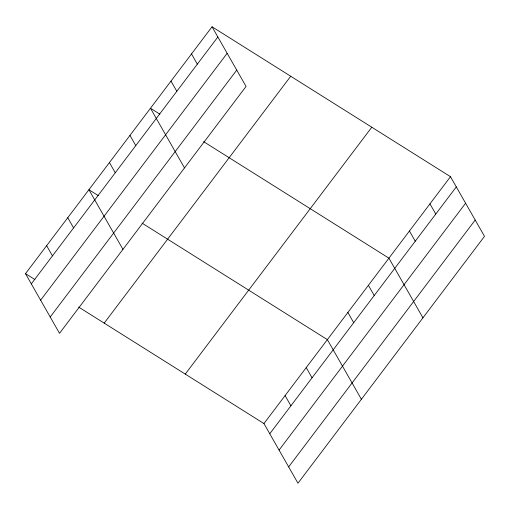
<?xml version="1.0" encoding="UTF-8"?>
<svg xmlns="http://www.w3.org/2000/svg" width="510" height="510" viewBox="0 0 510 510"><rect width="100%" height="100%" fill="white"/><g stroke="black" fill="none" stroke-linecap="round" stroke-linejoin="round"><path stroke-width="0.76" d="M212.032 26.781L246.056 86.432L59.523 333.31L25.5 273.66L212.032 26.781L450.477 176.69L484.5 236.34L297.967 483.219L263.944 423.568L78.629 307.058M31.32 283.86L217.853 36.988M40.628 300.18L227.16 53.301M50.216 316.99L236.748 70.112M104.187 323.13L290.719 76.251M185.257 374.098L371.79 127.219M263.944 423.568L450.477 176.69M269.764 433.774L456.297 186.896M279.072 450.088L465.604 203.209M288.66 466.899L475.192 220.027M159.891 114.17L150.475 108.248L184.499 167.905M203.605 141.652L388.92 258.162L422.943 317.813M98.334 195.636L88.918 189.72L122.948 249.371M142.048 223.125L327.363 339.628L361.392 399.279M25.5 273.66L34.916 279.576M429.956 203.847L435.776 214.053M409.441 231.004L415.261 241.211M368.398 285.313L374.225 295.519M347.884 312.471L353.704 322.677M191.511 53.939L197.332 64.139M170.997 81.096L176.817 91.296M306.223 367.608L312.043 377.814M285.084 395.588L290.904 405.794M129.954 135.405L135.775 145.611M109.44 162.562L115.26 172.769M67.779 217.7L73.599 227.906M46.639 245.68L52.46 255.886"/></g></svg>
